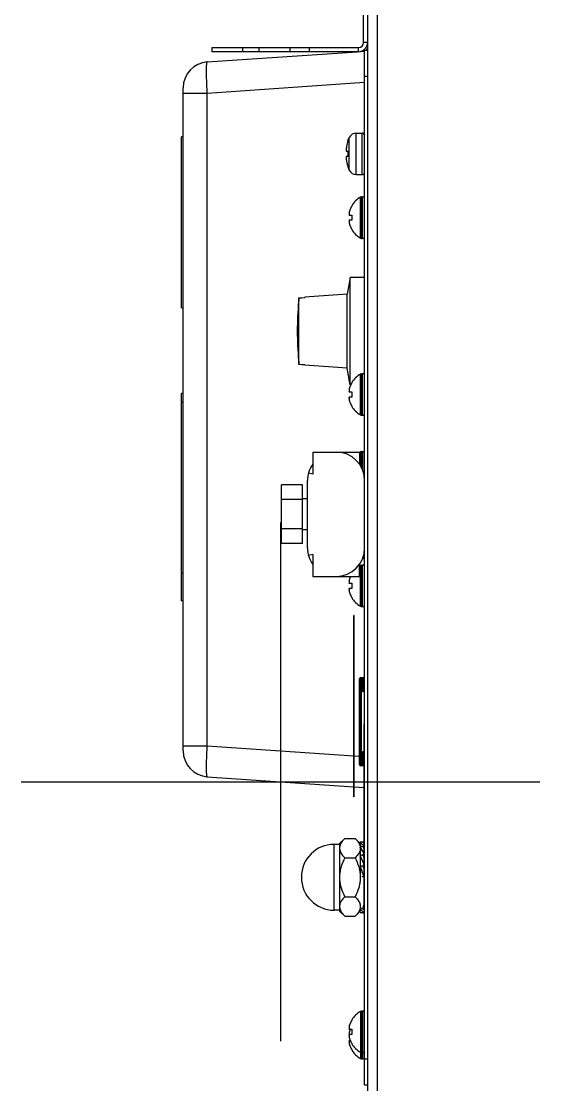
# Model space of a CAD drawing. Header units: millimetres. Extents: x -1319 to 3519, y -1539 to 2345.
# Drawn here: x 1424.2 to 1524.2, y -133.3 to 71.7 of the extents above; entities that cross this region are included whole.
import ezdxf

# ---------------------------------------------------------------- set-up
doc = ezdxf.new("R2010")
doc.units = ezdxf.units.MM
doc.header["$LTSCALE"] = 65.395
doc.layers.get('0').update_dxf_attribs({"linetype": 'CONTINUOUS'})

msp = doc.modelspace()

# ---------------------------------------------------------------- linework, layer by layer
at = {"linetype": 'Continuous'}
for p, q in [((1490.99, -159.33), (1490.99, 960.87)), ((1492.79, 948.22), (1492.79, -159.33)), ((1490.19, 67.67), (1490.19, 326.35)), ((1460.05, 63.89), (1488.93, 65.87)), ((1460.99, 65.87), (1460.99, 66.67)), ((1460.99, 66.67), (1489.19, 66.67)), ((1489.19, 65.87), (1460.99, 65.87)), ((1466.92, 65.87), (1466.92, 66.67)), ((1470.06, 65.87), (1470.06, 66.67)), ((1475.99, 66.67), (1475.99, 65.87)), ((1479.69, 66.67), (1479.69, 65.87)), ((1489.19, 65.87), (1489.19, 66.67)), ((1489.58, 65.91), (1490.39, 65.97)), ((1490.99, 67.67), (1490.19, 67.67)), ((1490.39, -133.33), (1490.39, 66.17)), ((1490.39, 66.17), (1490.99, 66.17)), ((1490.99, 66.37), (1490.92, 66.44)), ((1460.05, 57.9), (1490.39, 59.98)), ((1490.39, 61.17), (1490.99, 61.17)), ((1455.39, -68.96), (1455.39, 58.9)), ((1455.39, 57.9), (1460.05, 57.9)), ((1460.05, -67.96), (1460.05, 57.9)), ((1455.09, 16.47), (1455.09, 49.47)), ((1455.39, 49.47), (1455.09, 49.47)), ((1487.18, 48.67), (1487.43, 49.3)), ((1487.43, 43.04), (1487.43, 49.3)), ((1488.79, 42.17), (1488.79, 50.17)), ((1488.79, 50.17), (1489.89, 50.17)), ((1489.89, 42.17), (1489.89, 50.17)), ((1487.18, 48.67), (1487.19, 48.67)), ((1486.85, 46.67), (1487.19, 46.67)), ((1487.19, 45.67), (1486.85, 45.67)), ((1487.19, 43.67), (1487.18, 43.67)), ((1487.18, 43.66), (1487.43, 43.04)), ((1488.79, 42.17), (1489.89, 42.17)), ((1489.59, 29.92), (1489.59, 37.81)), ((1489.79, 29.87), (1489.79, 37.87)), ((1489.79, 37.87), (1489.99, 37.87)), ((1489.99, 29.87), (1489.99, 37.87)), ((1487.91, 36.17), (1487.94, 36.17)), ((1487.39, 34.37), (1487.94, 34.37)), ((1487.94, 33.37), (1487.39, 33.37)), ((1487.94, 31.57), (1487.91, 31.57)), ((1489.79, 29.87), (1489.99, 29.87)), ((1487.59, 22.3), (1487.03, 19.12)), ((1487.59, 1.64), (1487.59, 22.3)), ((1490.39, 22.3), (1487.59, 22.3)), ((1478.31, 18.43), (1478.89, 18.47)), ((1487.03, 19.12), (1478.89, 18.55)), ((1478.89, 18.47), (1478.89, 18.55)), ((1487.03, 4.82), (1487.03, 19.12)), ((1455.09, 16.47), (1455.39, 16.47)), ((1477.73, 18.39), (1478.31, 18.43)), ((1477.73, 5.55), (1477.73, 18.39)), ((1478.31, 5.51), (1477.73, 5.55)), ((1478.89, 5.46), (1478.31, 5.51)), ((1478.89, 5.39), (1478.89, 5.46)), ((1487.03, 4.82), (1478.89, 5.39)), ((1487.59, 1.64), (1487.03, 4.82)), ((1487.91, 2.07), (1487.94, 2.07)), ((1489.59, -4.18), (1489.59, 3.71)), ((1489.79, -4.23), (1489.79, 3.77)), ((1489.79, 3.77), (1489.99, 3.77)), ((1489.99, -4.23), (1489.99, 3.77)), ((1487.39, 0.27), (1487.94, 0.27)), ((1487.71, 1.64), (1487.59, 1.64)), ((1455.09, -40.03), (1455.09, -0.03)), ((1455.39, -0.03), (1455.09, -0.03)), ((1455.39, -1.78), (1455.09, -1.78)), ((1487.94, -0.73), (1487.39, -0.73)), ((1487.94, -2.53), (1487.91, -2.53)), ((1489.79, -4.23), (1489.99, -4.23)), ((1480.39, -11.33), (1480.39, -15.6)), ((1480.39, -11.33), (1489.39, -11.33)), ((1489.39, -11.33), (1489.39, -13.67)), ((1489.59, -11.29), (1489.59, -14.04)), ((1489.79, -11.23), (1489.79, -14.36)), ((1489.79, -11.23), (1489.99, -11.23)), ((1489.99, -11.23), (1489.99, -14.86)), ((1480.39, -15.6), (1479.58, -15.38)), ((1474.39, -28.98), (1474.39, -17.68)), ((1478.39, -17.68), (1474.39, -17.68)), ((1478.39, -28.98), (1478.39, -17.68)), ((1479.39, -29.83), (1479.39, -16.83)), ((1478.39, -20.51), (1474.39, -20.51)), ((1479.39, -20.33), (1478.39, -20.33)), ((1478.39, -26.16), (1474.39, -26.16)), ((1479.39, -26.33), (1478.39, -26.33)), ((1478.39, -28.98), (1474.39, -28.98)), ((1480.39, -31.06), (1479.58, -31.28)), ((1480.39, -31.06), (1480.39, -35.33)), ((1490.14, -31.83), (1489.98, -31.83)), ((1490.09, -31.78), (1490, -31.78)), ((1490.14, -31.83), (1490.09, -31.78)), ((1490.39, -31.58), (1490.34, -31.53)), ((1455.39, -34.78), (1455.09, -34.78)), ((1489.39, -35.33), (1489.39, -32.99)), ((1489.59, -41.08), (1489.59, -33.19)), ((1489.79, -33.13), (1489.99, -33.13)), ((1489.79, -41.13), (1489.79, -33.13)), ((1489.99, -41.13), (1489.99, -33.13)), ((1480.39, -35.33), (1489.39, -35.33)), ((1487.39, -36.63), (1487.94, -36.63)), ((1487.68, -35.33), (1487.67, -35.34)), ((1487.94, -37.63), (1487.39, -37.63)), ((1455.39, -40.03), (1455.09, -40.03)), ((1487.94, -39.43), (1487.91, -39.43)), ((1488.39, -42.83), (1488.29, -42.83)), ((1488.29, -77.83), (1488.29, -42.83)), ((1488.39, -77.83), (1488.39, -42.83)), ((1489.79, -41.13), (1489.99, -41.13)), ((1489.39, -55.08), (1489.44, -55.13)), ((1489.39, -71.58), (1489.39, -55.08)), ((1489.64, -54.83), (1489.69, -54.88)), ((1489.64, -54.83), (1490.14, -54.83)), ((1489.69, -54.88), (1490.09, -54.88)), ((1490.09, -54.88), (1490.14, -54.83)), ((1490.34, -55.13), (1490.39, -55.08)), ((1489.47, -56.88), (1490.31, -56.88)), ((1489.47, -56.88), (1489.47, -69.78)), ((1489.72, -56.88), (1489.72, -69.78)), ((1490.06, -57.6), (1490.06, -56.88)), ((1490.31, -56.94), (1490.31, -56.88)), ((1490.32, -56.6), (1490.39, -56.53)), ((1490.39, -56.6), (1490.32, -56.6)), ((1490.39, -57.6), (1490.06, -57.6)), ((1490.39, -63.83), (1490.29, -63.83)), ((1490.29, -98.83), (1490.29, -63.83)), ((1455.39, -67.96), (1460.05, -67.96)), ((1460.05, -67.96), (1488.29, -69.9)), ((1490.06, -69.06), (1490.29, -69.06)), ((1490.06, -69.78), (1490.06, -69.06)), ((1488.39, -69.91), (1489.39, -69.98)), ((1489.44, -71.53), (1489.39, -71.58)), ((1489.47, -69.78), (1490.29, -69.78)), ((1489.69, -71.78), (1489.64, -71.83)), ((1490.14, -71.83), (1489.64, -71.83)), ((1490.09, -71.78), (1489.69, -71.78)), ((1490.14, -71.83), (1490.09, -71.78)), ((1460.05, -73.95), (1488.29, -75.89)), ((1488.39, -77.83), (1488.29, -77.83)), ((1488.39, -75.89), (1490.29, -76.02)), ((1485.56, -86.83), (1486.56, -85.83)), ((1486.56, -85.83), (1488.56, -85.83)), ((1488.56, -85.83), (1489.56, -86.83)), ((1485.56, -86.98), (1484.54, -86.98)), ((1484.54, -99.68), (1484.54, -86.98)), ((1485.56, -86.83), (1485.56, -99.84)), ((1489.56, -86.48), (1490.29, -86.48)), ((1490.03, -86.54), (1489.56, -86.6)), ((1489.56, -86.6), (1490.25, -87.24)), ((1489.56, -86.83), (1489.56, -87.53)), ((1489.61, -86.98), (1489.56, -86.98)), ((1490.03, -87.42), (1489.56, -87.53)), ((1489.56, -87.53), (1490.25, -88.74)), ((1489.56, -87.57), (1489.56, -91.3)), ((1490.03, -86.54), (1490.29, -86.78)), ((1490.03, -87.42), (1490.29, -87.88)), ((1490.29, -87.24), (1490.25, -87.24)), ((1486.56, -89.58), (1488.56, -89.58)), ((1490.03, -89.02), (1489.56, -89.17)), ((1489.56, -89.17), (1490.25, -90.79)), ((1489.61, -89.38), (1489.56, -89.17)), ((1490.03, -89.02), (1490.29, -89.63)), ((1490.29, -88.73), (1490.25, -88.74)), ((1490.03, -91.13), (1489.56, -91.3)), ((1489.56, -91.3), (1490.25, -93.15)), ((1489.56, -91.33), (1489.56, -93.6)), ((1490.03, -91.13), (1490.29, -91.83)), ((1490.29, -90.78), (1490.25, -90.79)), ((1490.29, -93.14), (1490.25, -93.15)), ((1486.56, -97.08), (1488.56, -97.08)), ((1485.56, -99.68), (1484.54, -99.68)), ((1485.56, -99.84), (1486.56, -100.84)), ((1488.56, -100.84), (1489.56, -99.84)), ((1489.56, -98.83), (1489.56, -99.84)), ((1490.03, -99.42), (1489.56, -99.48)), ((1489.56, -99.48), (1490.25, -100.12)), ((1490.03, -100.18), (1489.56, -100.18)), ((1490.03, -99.42), (1490.39, -99.75)), ((1490.03, -100.18), (1490.39, -100.18)), ((1490.21, -98.69), (1490.18, -98.8)), ((1490.39, -100.1), (1490.25, -100.12)), ((1490.39, -98.83), (1490.29, -98.83)), ((1486.56, -100.84), (1488.56, -100.84)), ((1487.91, -120.83), (1487.94, -120.83)), ((1489.59, -119.19), (1489.59, -128.28)), ((1489.79, -119.13), (1489.99, -119.13)), ((1489.79, -119.13), (1489.79, -128.33)), ((1489.99, -119.13), (1489.99, -128.33)), ((1487.39, -122.63), (1487.94, -122.63)), ((1487.94, -123.63), (1487.39, -123.63)), ((1487.63, -124.83), (1487.39, -124.83)), ((1487.94, -125.43), (1487.91, -125.43)), ((1487.94, -126.63), (1487.91, -126.63)), ((1489.79, -127.13), (1489.99, -127.13)), ((1489.79, -128.33), (1489.99, -128.33)), ((1490.39, -128.33), (1490.99, -128.33)), ((1490.39, -133.33), (1490.99, -133.33))]:
    msp.add_line(p, q, dxfattribs=at)
at = {"color": 1}
for p, q in [((1474.17, -24.92), (1474.17, -124.92)), ((1424.17, -74.92), (1524.17, -74.92))]:
    msp.add_line(p, q, dxfattribs=at)
at = {"linetype": 'Continuous'}
msp.add_lwpolyline([(1489.57, -91.33), (1489.62, -91.48), (1489.69, -91.68), (1489.76, -91.85), (1489.81, -92.01), (1489.85, -92.12), (1489.87, -92.2), (1489.88, -92.27), (1489.88, -92.32), (1489.89, -92.38), (1489.89, -92.46)], dxfattribs=at)
for centre, radius, start, end in [((1489.19, 67.67), 1.8, 270, 360), ((1489.19, 67.67), 1, 270, 360), ((1492.19, 65.17), 1.8, 131.8866, 146.2055), ((1460.39, 58.9), 5, 93.9227, 180), ((1488.79, 48.67), 1.5, 90, 155.2801), ((1489.89, 49.67), 0.5, 0, 90), ((1491.04, 46.92), 4.2, 176.6174, 178.2884), ((1493.99, 46.32), 7.19, 171.7052, 173.2535), ((1493.94, 46.33), 7.14, 171.1563, 171.7036), ((1493.91, 46.34), 7.11, 170.1363, 171.1566), ((1493.89, 46.34), 7.09, 169.4225, 170.136), ((1493.87, 46.34), 7.07, 168.5614, 169.4226), ((1493.86, 46.35), 7.05, 167.7318, 168.5614), ((1493.85, 46.35), 7.04, 166.9892, 167.7318), ((1493.84, 46.35), 7.04, 166.0152, 166.9892), ((1493.83, 46.35), 7.03, 165.4251, 166.0151), ((1493.82, 46.35), 7.02, 164.2196, 165.4252), ((1493.82, 46.36), 7.02, 163.8662, 164.2195), ((1493.81, 46.36), 7.01, 162.3069, 163.8662), ((1493.81, 46.36), 7.01, 160.741, 162.3068), ((1491.1, 46.92), 4.26, 178.2856, 179.1489), ((1491.12, 46.92), 4.28, 179.1489, 179.9722), ((1491.12, 46.92), 4.27, 179.9713, 181.1104), ((1491.1, 46.92), 4.25, 181.1109, 181.6717), ((1491.04, 46.92), 4.2, 181.6686, 183.3824), ((1491.04, 45.42), 4.2, 176.6176, 178.3314), ((1491.1, 45.42), 4.25, 178.3283, 178.8891), ((1491.12, 45.42), 4.27, 178.8896, 180.0287), ((1491.12, 45.42), 4.28, 180.0278, 180.8511), ((1491.1, 45.42), 4.26, 180.8511, 181.7144), ((1491.04, 45.42), 4.2, 181.7116, 183.3826), ((1493.99, 46.01), 7.19, 186.7465, 188.2948), ((1494.35, 46.17), 7.17, 176.0052, 183.9948), ((1493.94, 46.01), 7.14, 188.2964, 188.8437), ((1493.91, 46), 7.11, 188.8434, 189.8637), ((1493.89, 46), 7.09, 189.864, 190.5775), ((1493.87, 46), 7.07, 190.5774, 191.4385), ((1493.86, 45.99), 7.05, 191.4386, 192.2682), ((1493.85, 45.99), 7.04, 192.2682, 193.0108), ((1493.84, 45.99), 7.04, 193.0108, 193.9848), ((1493.83, 45.99), 7.03, 193.9849, 194.5749), ((1493.82, 45.98), 7.02, 194.5748, 195.7804), ((1493.82, 45.98), 7.02, 195.7805, 196.1338), ((1493.81, 45.98), 7.01, 196.1338, 197.6931), ((1493.81, 45.98), 7.01, 197.6932, 199.259), ((1488.79, 43.67), 1.5, 204.7199, 270), ((1489.89, 42.67), 0.5, 270, 360), ((1492.01, 33.67), 4.8, 120.3012, 148.5421), ((1489.79, 37.47), 0.4, 90, 120.3012), ((1489.99, 37.47), 0.4, 0, 90), ((1489.38, 34.62), 2.01, 172.7256, 174.8598), ((1491.89, 33.72), 4.64, 163.6036, 165.6824), ((1491.92, 33.71), 4.67, 162.6228, 163.6051), ((1491.93, 33.71), 4.68, 161.535, 162.6227), ((1491.95, 33.7), 4.7, 159.4813, 161.5344), ((1491.96, 33.7), 4.72, 158.9977, 159.4819), ((1491.97, 33.7), 4.72, 157.4524, 158.9975), ((1491.97, 33.69), 4.73, 156.6826, 157.4526), ((1491.98, 33.69), 4.73, 155.4278, 156.6825), ((1491.98, 33.69), 4.74, 154.4598, 155.4278), ((1491.99, 33.69), 4.74, 153.3188, 154.4598), ((1491.99, 33.69), 4.75, 151.9926, 153.3187), ((1491.99, 33.68), 4.75, 151.0316, 151.9926), ((1492, 33.68), 4.75, 148.4659, 151.0313), ((1489.36, 34.62), 1.98, 174.8627, 175.7144), ((1489.35, 34.62), 1.97, 175.714, 176.9766), ((1489.34, 34.62), 1.96, 176.9771, 178.0037), ((1489.33, 34.62), 1.95, 178.0037, 179.0738), ((1489.33, 34.62), 1.95, 179.0741, 180.1995), ((1489.33, 34.62), 1.95, 180.1995, 181.1541), ((1489.33, 34.62), 1.95, 181.1545, 182.3767), ((1489.34, 34.62), 1.96, 182.3765, 183.2159), ((1489.35, 34.62), 1.97, 183.2167, 184.6016), ((1489.36, 34.62), 1.98, 184.6009, 185.2558), ((1489.38, 34.62), 2.01, 185.2585, 187.2741), ((1489.38, 33.12), 2.01, 172.7259, 174.7415), ((1489.36, 33.12), 1.98, 174.7442, 175.3991), ((1489.35, 33.12), 1.97, 175.3984, 176.7833), ((1489.34, 33.12), 1.96, 176.7841, 177.6235), ((1489.33, 33.12), 1.96, 177.6234, 178.8455), ((1489.33, 33.12), 1.95, 178.8459, 180.9258), ((1489.33, 33.12), 1.95, 180.9261, 181.9964), ((1489.34, 33.12), 1.96, 181.9964, 183.0228), ((1489.35, 33.12), 1.97, 183.0233, 184.286), ((1489.36, 33.12), 1.98, 184.2856, 185.1372), ((1489.38, 33.12), 2.01, 185.1401, 187.2744), ((1491.89, 34.02), 4.64, 194.3176, 196.3964), ((1491.7, 33.87), 3.79, 172.4013, 179.9911), ((1491.7, 33.87), 3.79, 180.0089, 187.5987), ((1491.92, 34.02), 4.67, 196.3949, 197.3772), ((1491.93, 34.03), 4.68, 197.3773, 198.465), ((1491.95, 34.04), 4.7, 198.4656, 200.5187), ((1491.96, 34.04), 4.72, 200.5181, 201.0023), ((1491.97, 34.04), 4.72, 201.0025, 202.5476), ((1491.97, 34.05), 4.73, 202.5474, 203.3174), ((1491.98, 34.05), 4.73, 203.3175, 204.5722), ((1491.98, 34.05), 4.74, 204.5722, 205.5402), ((1491.99, 34.05), 4.74, 205.5402, 206.6812), ((1491.99, 34.05), 4.75, 206.6813, 208.0074), ((1491.99, 34.05), 4.75, 208.0074, 208.9684), ((1492, 34.06), 4.75, 208.9687, 211.5341), ((1492.01, 34.07), 4.8, 211.4579, 239.6988), ((1489.79, 30.27), 0.4, 239.6988, 270), ((1489.99, 30.27), 0.4, 270, 360), ((1538.94, 11.97), 61.54, 174.732, 185.268), ((1537.41, 12.05), 60.01, 173.935, 174.6757), ((1537.41, 11.89), 60.01, 185.3243, 186.065), ((1492, -0.42), 4.75, 148.4659, 151.0313), ((1492.01, -0.43), 4.8, 120.3012, 148.5421), ((1489.79, 3.37), 0.4, 90, 120.3012), ((1489.99, 3.37), 0.4, 0, 90), ((1489.38, 0.52), 2.01, 172.7256, 174.8598), ((1489.36, 0.52), 1.98, 174.8627, 175.7144), ((1489.35, 0.52), 1.97, 175.714, 176.9766), ((1489.34, 0.52), 1.96, 176.9771, 178.0037), ((1489.33, 0.52), 1.95, 178.0037, 179.0738), ((1489.33, 0.52), 1.95, 179.0741, 180.1995), ((1489.33, 0.52), 1.95, 180.1995, 181.1541), ((1489.33, 0.52), 1.95, 181.1545, 182.3767), ((1489.34, 0.52), 1.96, 182.3765, 183.2159), ((1489.35, 0.52), 1.97, 183.2167, 184.6016), ((1489.36, 0.52), 1.98, 184.6009, 185.2558), ((1489.38, 0.52), 2.01, 185.2585, 187.2741), ((1491.89, -0.38), 4.64, 163.6036, 165.6824), ((1491.92, -0.39), 4.67, 162.6228, 163.6051), ((1491.93, -0.39), 4.68, 161.535, 162.6227), ((1491.95, -0.4), 4.7, 159.4813, 161.5344), ((1491.96, -0.4), 4.72, 158.9977, 159.4819), ((1491.97, -0.4), 4.72, 157.4524, 158.9975), ((1491.97, -0.41), 4.73, 156.6826, 157.4526), ((1491.98, -0.41), 4.73, 155.4278, 156.6825), ((1491.98, -0.41), 4.74, 154.4598, 155.4278), ((1491.99, -0.41), 4.74, 153.3188, 154.4598), ((1491.99, -0.41), 4.75, 151.9926, 153.3187), ((1491.99, -0.42), 4.75, 151.0316, 151.9926), ((1491.7, -0.23), 3.79, 172.4013, 179.9911), ((1489.38, -0.98), 2.01, 172.7259, 174.7415), ((1489.36, -0.98), 1.98, 174.7442, 175.3991), ((1489.35, -0.98), 1.97, 175.3984, 176.7833), ((1489.34, -0.98), 1.96, 176.7841, 177.6235), ((1489.33, -0.98), 1.96, 177.6234, 178.8455), ((1489.33, -0.98), 1.95, 178.8459, 180.9258), ((1489.33, -0.98), 1.95, 180.9261, 181.9964), ((1489.34, -0.98), 1.96, 181.9964, 183.0228), ((1489.35, -0.98), 1.97, 183.0233, 184.286), ((1489.36, -0.98), 1.98, 184.2856, 185.1372), ((1489.38, -0.98), 2.01, 185.1401, 187.2744), ((1491.89, -0.08), 4.64, 194.3176, 196.3964), ((1491.92, -0.08), 4.67, 196.3949, 197.3772), ((1491.93, -0.07), 4.68, 197.3773, 198.465), ((1491.95, -0.06), 4.7, 198.4656, 200.5187), ((1491.96, -0.06), 4.72, 200.5181, 201.0023), ((1491.97, -0.06), 4.72, 201.0025, 202.5476), ((1491.97, -0.05), 4.73, 202.5474, 203.3174), ((1491.98, -0.05), 4.73, 203.3175, 204.5722), ((1491.98, -0.05), 4.74, 204.5722, 205.5402), ((1491.7, -0.23), 3.79, 180.0089, 187.5987), ((1491.99, -0.05), 4.74, 205.5402, 206.6812), ((1491.99, -0.05), 4.75, 206.6813, 208.0074), ((1491.99, -0.05), 4.75, 208.0074, 208.9684), ((1492, -0.04), 4.75, 208.9687, 211.5341), ((1492.01, -0.03), 4.8, 211.4579, 239.6988), ((1489.99, -3.83), 0.4, 270, 360), ((1489.79, -3.83), 0.4, 239.6988, 270), ((1484.89, -16.83), 5.5, 0, 90), ((1492.01, -15.43), 4.8, 120.3012, 123.2248), ((1489.79, -11.63), 0.4, 90, 120.3012), ((1489.99, -11.63), 0.4, 0, 90), ((1484.89, -16.83), 5.5, 144.9032, 180), ((1484.89, -29.83), 5.5, 180, 215.0968), ((1484.89, -29.83), 5.5, 270, 360), ((1490.09, -31.53), 0.25, 270.0275, 359.9725), ((1490.14, -31.58), 0.25, 270.0018, 359.9982), ((1492.01, -37.33), 4.8, 120.3012, 123.2248), ((1489.79, -33.53), 0.4, 90, 120.3012), ((1489.99, -33.53), 0.4, 0, 90), ((1489.38, -36.38), 2.01, 172.7256, 174.8598), ((1489.36, -36.38), 1.98, 174.8627, 175.7144), ((1489.35, -36.38), 1.97, 175.714, 176.9766), ((1489.34, -36.38), 1.96, 176.9771, 178.0037), ((1489.33, -36.38), 1.95, 178.0037, 179.0738), ((1489.33, -36.38), 1.95, 179.0741, 180.1995), ((1489.33, -36.38), 1.95, 180.1995, 181.1541), ((1489.33, -36.38), 1.95, 181.1545, 182.3767), ((1489.34, -36.38), 1.96, 182.3765, 183.2159), ((1489.35, -36.38), 1.97, 183.2167, 184.6016), ((1489.36, -36.38), 1.98, 184.6009, 185.2558), ((1489.38, -36.38), 2.01, 185.2585, 187.2741), ((1491.89, -37.28), 4.64, 163.6036, 165.6824), ((1491.92, -37.29), 4.67, 162.6228, 163.6051), ((1491.93, -37.29), 4.68, 161.535, 162.6227), ((1491.95, -37.3), 4.7, 159.4813, 161.5344), ((1491.96, -37.3), 4.72, 158.9977, 159.4819), ((1491.97, -37.3), 4.72, 157.4524, 158.9975), ((1491.97, -37.31), 4.73, 156.6826, 157.4526), ((1491.98, -37.31), 4.73, 155.4278, 156.6825), ((1491.7, -37.13), 3.79, 172.4013, 179.9911), ((1489.38, -37.88), 2.01, 172.7259, 174.7415), ((1489.36, -37.88), 1.98, 174.7442, 175.3991), ((1489.35, -37.88), 1.97, 175.3984, 176.7833), ((1489.34, -37.88), 1.96, 176.7841, 177.6235), ((1489.33, -37.88), 1.96, 177.6234, 178.8455), ((1489.33, -37.88), 1.95, 178.8459, 180.9258), ((1489.33, -37.88), 1.95, 180.9261, 181.9964), ((1489.34, -37.88), 1.96, 181.9964, 183.0228), ((1489.35, -37.88), 1.97, 183.0233, 184.286), ((1489.36, -37.88), 1.98, 184.2856, 185.1372), ((1489.38, -37.88), 2.01, 185.1401, 187.2744), ((1491.89, -36.98), 4.64, 194.3176, 196.3964), ((1491.92, -36.98), 4.67, 196.3949, 197.3772), ((1491.93, -36.97), 4.68, 197.3773, 198.465), ((1491.95, -36.96), 4.7, 198.4656, 200.5187), ((1491.96, -36.96), 4.72, 200.5181, 201.0023), ((1491.97, -36.96), 4.72, 201.0025, 202.5476), ((1491.97, -36.95), 4.73, 202.5474, 203.3174), ((1491.98, -36.95), 4.73, 203.3175, 204.5722), ((1491.98, -36.95), 4.74, 204.5722, 205.5402), ((1491.7, -37.13), 3.79, 180.0089, 187.5987), ((1491.99, -36.95), 4.74, 205.5402, 206.6812), ((1491.99, -36.95), 4.75, 206.6813, 208.0074), ((1491.99, -36.95), 4.75, 208.0074, 208.9684), ((1492, -36.94), 4.75, 208.9687, 211.5341), ((1492.01, -36.93), 4.8, 211.4579, 239.6988), ((1489.99, -40.73), 0.4, 270, 360), ((1489.79, -40.73), 0.4, 239.6988, 270), ((1489.64, -55.08), 0.25, 90.0018, 179.9982), ((1489.69, -55.13), 0.25, 90.0275, 179.9725), ((1490.09, -55.13), 0.25, 0.0275, 89.9725), ((1490.14, -55.08), 0.25, 0.0018, 89.9982), ((1460.39, -68.96), 5, 180, 266.0773), ((1489.64, -71.58), 0.25, 180.0018, 269.9982), ((1489.69, -71.53), 0.25, 180.0275, 269.9725), ((1490.09, -71.53), 0.25, 270.0199, 324.3661), ((1484.54, -93.33), 6.35, 90, 270), ((1491.81, -86.41), 2.25, 181.8867, 184.9379), ((1491, -87.48), 1.44, 182.2616, 183.5927), ((1487.94, -87.7), 1.63, 4.7243, 5.8252), ((1493.56, -93.76), 4.38, 143.3407, 143.5299), ((1498.08, -97.13), 10.02, 143.1481, 143.3233), ((1492.22, -100.21), 2.67, 168.5957, 172.0431), ((1492, -123.32), 4.75, 148.4659, 151.0313), ((1492.01, -123.33), 4.8, 120.3012, 148.5421), ((1489.79, -119.53), 0.4, 90, 120.3012), ((1489.99, -119.53), 0.4, 0, 90), ((1489.38, -122.38), 2.01, 172.7256, 174.8598), ((1489.36, -122.38), 1.98, 174.8627, 175.7144), ((1489.35, -122.38), 1.97, 175.714, 176.9766), ((1489.34, -122.38), 1.96, 176.9771, 178.0037), ((1489.33, -122.38), 1.95, 178.0037, 179.0738), ((1489.33, -122.38), 1.95, 179.0741, 180.1995), ((1489.33, -122.38), 1.95, 180.1995, 181.1541), ((1489.33, -122.38), 1.95, 181.1545, 182.3767), ((1489.34, -122.38), 1.96, 182.3765, 183.2159), ((1489.35, -122.38), 1.97, 183.2167, 184.6016), ((1489.36, -122.38), 1.98, 184.6009, 185.2558), ((1489.38, -122.38), 2.01, 185.2585, 187.2741), ((1491.89, -123.28), 4.64, 163.6036, 165.6824), ((1491.92, -123.29), 4.67, 162.6228, 163.6051), ((1491.93, -123.29), 4.68, 161.535, 162.6227), ((1491.93, -124.49), 4.68, 161.535, 162.6227), ((1491.95, -123.3), 4.7, 159.4813, 161.5344), ((1491.95, -124.5), 4.7, 159.4813, 161.5344), ((1491.96, -123.3), 4.72, 158.9977, 159.4819), ((1491.96, -124.5), 4.72, 158.9977, 159.4819), ((1491.97, -123.3), 4.72, 157.4524, 158.9975), ((1491.97, -124.5), 4.72, 157.4524, 158.9975), ((1491.97, -123.31), 4.73, 156.6826, 157.4526), ((1491.97, -124.51), 4.73, 156.631, 157.4526), ((1491.98, -123.31), 4.73, 155.4278, 156.6825), ((1491.98, -123.31), 4.74, 154.4598, 155.4278), ((1491.99, -123.31), 4.74, 153.3188, 154.4598), ((1491.99, -123.31), 4.75, 151.9926, 153.3187), ((1491.99, -123.32), 4.75, 151.0316, 151.9926), ((1491.7, -123.13), 3.79, 172.4013, 179.9911), ((1489.38, -123.58), 2.01, 172.7256, 174.8598), ((1489.36, -123.58), 1.98, 174.8627, 175.7144), ((1489.35, -123.58), 1.97, 175.714, 176.9766), ((1489.34, -123.58), 1.96, 176.9771, 178.0037), ((1489.33, -123.58), 1.95, 178.0037, 179.0738), ((1489.33, -123.58), 1.95, 179.0741, 180.1995), ((1489.33, -123.58), 1.95, 180.1995, 181.1541), ((1489.33, -123.58), 1.95, 181.1541, 181.4862), ((1489.38, -123.88), 2.01, 172.7259, 174.7415), ((1489.33, -123.58), 1.96, 181.4864, 182.3765), ((1489.34, -123.58), 1.96, 182.3766, 183.2847), ((1489.36, -123.88), 1.98, 174.7442, 175.3991), ((1489.35, -123.88), 1.97, 175.3984, 176.7833), ((1489.34, -123.88), 1.96, 176.7841, 177.6235), ((1489.33, -123.88), 1.96, 177.6234, 178.8455), ((1489.33, -123.88), 1.95, 178.8459, 180.9258), ((1489.33, -123.88), 1.95, 180.9261, 181.9964), ((1489.34, -123.88), 1.96, 181.9964, 183.0228), ((1489.35, -123.88), 1.97, 183.0233, 184.286), ((1489.36, -123.88), 1.98, 184.2856, 185.1372), ((1489.38, -123.88), 2.01, 185.1401, 187.2744), ((1489.38, -125.08), 2.01, 172.7259, 174.7415), ((1489.36, -125.08), 1.98, 174.7442, 175.3991), ((1489.35, -125.08), 1.97, 175.3984, 176.7833), ((1489.34, -125.08), 1.96, 176.7841, 177.6235), ((1489.33, -125.08), 1.96, 177.6234, 178.8455), ((1489.33, -125.08), 1.95, 178.8459, 180.9258), ((1491.89, -124.48), 4.64, 163.6036, 165.6824), ((1491.89, -122.98), 4.64, 194.3176, 196.3964), ((1491.92, -124.49), 4.67, 162.6228, 163.6051), ((1491.92, -122.98), 4.67, 196.3949, 197.3772), ((1491.93, -122.97), 4.68, 197.3773, 198.465), ((1491.95, -122.96), 4.7, 198.4656, 200.5187), ((1491.96, -122.96), 4.72, 200.5181, 201.0023), ((1491.97, -122.96), 4.72, 201.0025, 202.5476), ((1491.97, -122.95), 4.73, 202.5474, 203.3174), ((1491.98, -122.95), 4.73, 203.3175, 204.5722), ((1491.98, -122.95), 4.74, 204.5722, 205.5402), ((1491.99, -122.95), 4.74, 205.5402, 206.6812), ((1491.99, -122.95), 4.75, 206.6813, 208.0074), ((1491.7, -123.13), 3.79, 180.0089, 187.5987), ((1489.33, -125.08), 1.95, 180.9261, 181.9964), ((1489.34, -125.08), 1.96, 181.9964, 183.0228), ((1489.35, -125.08), 1.97, 183.0233, 184.286), ((1489.36, -125.08), 1.98, 184.2856, 185.1372), ((1489.38, -125.08), 2.01, 185.1401, 187.2744), ((1491.89, -124.18), 4.64, 194.3176, 196.3964), ((1491.92, -124.18), 4.67, 196.3949, 197.3772), ((1491.93, -124.17), 4.68, 197.3773, 198.465), ((1491.95, -124.16), 4.7, 198.4656, 200.5187), ((1491.96, -124.16), 4.72, 200.5181, 201.0023), ((1491.97, -124.16), 4.72, 201.0025, 202.5476), ((1491.97, -124.15), 4.73, 202.5474, 203.3174), ((1491.98, -124.15), 4.73, 203.3175, 204.5722), ((1491.98, -124.15), 4.74, 204.5722, 205.5402), ((1491.99, -124.15), 4.74, 205.5402, 206.6812), ((1491.99, -124.15), 4.75, 206.6813, 208.0074), ((1491.99, -122.95), 4.75, 208.0074, 208.9684), ((1491.99, -124.15), 4.75, 208.0074, 208.9684), ((1492, -122.94), 4.75, 208.9687, 211.5341), ((1492, -124.14), 4.75, 208.9687, 211.5341), ((1492.01, -122.93), 4.8, 211.4579, 239.6988), ((1492.01, -124.13), 4.8, 211.4579, 239.6988), ((1489.79, -126.73), 0.4, 239.6988, 270), ((1489.99, -126.73), 0.4, 270, 360), ((1489.79, -127.93), 0.4, 239.6988, 270), ((1489.99, -127.93), 0.4, 270, 360)]:
    msp.add_arc(centre, radius, start, end, dxfattribs=at)
msp.add_ellipse((1490.32, -57.6), major_axis=(0, 1), ratio=0.017455, start_param=0.017453, end_param=0.854683, dxfattribs=at)
for points, knots in [([(1460.05, 57.9), (1460.02, 58.29), (1459.98, 59.05), (1459.94, 60.16), (1459.91, 61.18), (1459.9, 62.07), (1459.91, 62.72), (1459.92, 63.16), (1459.94, 63.41), (1459.96, 63.61), (1459.98, 63.74), (1460, 63.82), (1460.01, 63.86), (1460.03, 63.89), (1460.05, 63.89)], [0, 0, 0, 0, 0.194114, 0.380686, 0.55262, 0.703379, 0.827256, 0.87762, 0.919626, 0.952912, 0.977243, 0.986038, 0.992636, 1, 1, 1, 1]), ([(1490.34, -31.53), (1490.33, -31.53), (1490.33, -31.52), (1490.33, -31.5), (1490.33, -31.48), (1490.33, -31.45), (1490.32, -31.41), (1490.32, -31.35), (1490.32, -31.24), (1490.32, -31.1), (1490.31, -30.93), (1490.31, -30.74), (1490.31, -30.61), (1490.31, -30.54)], [0, 0, 0, 0, 0.006688, 0.021536, 0.044627, 0.075897, 0.11519, 0.162334, 0.279251, 0.424455, 0.595197, 0.788259, 1, 1, 1, 1]), ([(1490.09, -31.78), (1490.08, -31.78), (1490.08, -31.77), (1490.08, -31.76), (1490.08, -31.74), (1490.08, -31.71), (1490.07, -31.65), (1490.07, -31.6), (1490.07, -31.57)], [0, 0, 0, 0, 0.025317, 0.079185, 0.16193, 0.273481, 0.581642, 1, 1, 1, 1]), ([(1489.44, -55.13), (1489.44, -55.13), (1489.44, -55.14), (1489.44, -55.15), (1489.45, -55.16), (1489.45, -55.18), (1489.45, -55.22), (1489.45, -55.28), (1489.46, -55.35), (1489.46, -55.44), (1489.46, -55.55), (1489.46, -55.71), (1489.47, -55.93), (1489.47, -56.23), (1489.47, -56.55), (1489.47, -56.77), (1489.47, -56.88)], [0, 0, 0, 0, 0.002198, 0.006652, 0.013413, 0.022483, 0.047491, 0.081445, 0.124045, 0.174879, 0.233487, 0.299304, 0.450055, 0.621472, 0.807112, 1, 1, 1, 1]), ([(1489.69, -54.88), (1489.69, -54.88), (1489.69, -54.89), (1489.69, -54.9), (1489.7, -54.91), (1489.7, -54.94), (1489.7, -54.98), (1489.7, -55.05), (1489.71, -55.14), (1489.71, -55.24), (1489.71, -55.35), (1489.71, -55.54), (1489.72, -55.8), (1489.72, -56.14), (1489.72, -56.5), (1489.72, -56.75), (1489.72, -56.88)], [0, 0, 0, 0, 0.002158, 0.006595, 0.013346, 0.022409, 0.047408, 0.081358, 0.123957, 0.174795, 0.233407, 0.29923, 0.449996, 0.621431, 0.807092, 1, 1, 1, 1]), ([(1490.06, -56.88), (1490.06, -56.75), (1490.06, -56.5), (1490.06, -56.14), (1490.06, -55.8), (1490.06, -55.54), (1490.07, -55.35), (1490.07, -55.24), (1490.07, -55.14), (1490.07, -55.05), (1490.08, -54.98), (1490.08, -54.94), (1490.08, -54.91), (1490.08, -54.9), (1490.08, -54.89), (1490.08, -54.88), (1490.09, -54.88)], [0, 0, 0, 0, 0.192908, 0.378569, 0.550004, 0.70077, 0.766593, 0.825205, 0.876043, 0.918642, 0.952592, 0.977591, 0.986654, 0.993405, 0.997842, 1, 1, 1, 1]), ([(1490.31, -56.88), (1490.31, -56.77), (1490.31, -56.55), (1490.31, -56.23), (1490.31, -55.93), (1490.31, -55.71), (1490.32, -55.55), (1490.32, -55.44), (1490.32, -55.35), (1490.32, -55.28), (1490.33, -55.22), (1490.33, -55.18), (1490.33, -55.16), (1490.33, -55.15), (1490.33, -55.14), (1490.33, -55.13), (1490.34, -55.13)], [0, 0, 0, 0, 0.192888, 0.378528, 0.549945, 0.700696, 0.766513, 0.825121, 0.875955, 0.918555, 0.952509, 0.977517, 0.986587, 0.993348, 0.997802, 1, 1, 1, 1]), ([(1490.31, -56.94), (1490.3, -57), (1490.28, -57.11), (1490.19, -57.32), (1490.11, -57.49), (1490.06, -57.6)], [0, 0, 0, 0, 0.22044, 0.467861, 1, 1, 1, 1]), ([(1460.05, -73.95), (1460.03, -73.95), (1460.01, -73.92), (1460, -73.88), (1459.98, -73.8), (1459.96, -73.67), (1459.94, -73.47), (1459.92, -73.22), (1459.91, -72.79), (1459.9, -72.14), (1459.91, -71.24), (1459.94, -70.22), (1459.98, -69.11), (1460.02, -68.35), (1460.05, -67.96)], [0, 0, 0, 0, 0.007364, 0.013962, 0.022757, 0.047088, 0.080374, 0.12238, 0.172744, 0.296622, 0.44738, 0.619314, 0.805886, 1, 1, 1, 1]), ([(1490.06, -69.06), (1490.1, -69.15), (1490.17, -69.29), (1490.25, -69.47), (1490.28, -69.56), (1490.29, -69.61)], [0, 0, 0, 0, 0.519435, 0.76769, 1, 1, 1, 1]), ([(1489.47, -69.78), (1489.47, -69.89), (1489.47, -70.11), (1489.47, -70.43), (1489.47, -70.73), (1489.46, -70.96), (1489.46, -71.12), (1489.46, -71.22), (1489.46, -71.31), (1489.45, -71.38), (1489.45, -71.44), (1489.45, -71.48), (1489.45, -71.5), (1489.44, -71.52), (1489.44, -71.52), (1489.44, -71.53), (1489.44, -71.53)], [0, 0, 0, 0, 0.192888, 0.378528, 0.549945, 0.700696, 0.766513, 0.825121, 0.875955, 0.918555, 0.952509, 0.977517, 0.986587, 0.993348, 0.997802, 1, 1, 1, 1]), ([(1489.72, -69.78), (1489.72, -69.91), (1489.72, -70.16), (1489.72, -70.53), (1489.72, -70.86), (1489.71, -71.12), (1489.71, -71.31), (1489.71, -71.42), (1489.71, -71.52), (1489.7, -71.61), (1489.7, -71.68), (1489.7, -71.72), (1489.7, -71.75), (1489.69, -71.76), (1489.69, -71.77), (1489.69, -71.78), (1489.69, -71.78)], [0, 0, 0, 0, 0.192908, 0.378569, 0.550004, 0.70077, 0.766593, 0.825205, 0.876043, 0.918642, 0.952592, 0.977591, 0.986654, 0.993405, 0.997842, 1, 1, 1, 1]), ([(1490.09, -71.78), (1490.08, -71.78), (1490.08, -71.77), (1490.08, -71.76), (1490.08, -71.75), (1490.08, -71.72), (1490.08, -71.68), (1490.07, -71.61), (1490.07, -71.52), (1490.07, -71.42), (1490.07, -71.31), (1490.06, -71.12), (1490.06, -70.86), (1490.06, -70.53), (1490.06, -70.16), (1490.06, -69.91), (1490.06, -69.78)], [0, 0, 0, 0, 0.002158, 0.006595, 0.013346, 0.022409, 0.047408, 0.081358, 0.123957, 0.174795, 0.233407, 0.29923, 0.449996, 0.621431, 0.807092, 1, 1, 1, 1]), ([(1486.56, -85.83), (1486.38, -86), (1486.06, -86.36), (1485.8, -86.77), (1485.71, -86.98)], [0, 0, 0, 0, 0.522184, 1, 1, 1, 1]), ([(1488.56, -85.83), (1488.74, -86), (1489.06, -86.36), (1489.32, -86.77), (1489.41, -86.98)], [0, 0, 0, 0, 0.522184, 1, 1, 1, 1]), ([(1485.71, -86.98), (1485.69, -87.03), (1485.62, -87.22), (1485.57, -87.42), (1485.56, -87.57)], [0, 0, 0, 0, 0.256838, 1, 1, 1, 1]), ([(1485.56, -87.84), (1485.57, -87.99), (1485.67, -88.39), (1486.01, -88.99), (1486.37, -89.38), (1486.56, -89.58)], [0, 0, 0, 0, 0.227076, 0.594171, 1, 1, 1, 1]), ([(1489.56, -87.84), (1489.55, -87.99), (1489.46, -88.39), (1489.11, -88.99), (1488.76, -89.38), (1488.56, -89.58)], [0, 0, 0, 0, 0.227076, 0.594171, 1, 1, 1, 1]), ([(1489.41, -86.98), (1489.43, -87.03), (1489.5, -87.2), (1489.54, -87.39), (1489.56, -87.54)], [0, 0, 0, 0, 0.256561, 1, 1, 1, 1]), ([(1489.58, -86.82), (1489.58, -86.81), (1489.57, -86.73), (1489.56, -86.66), (1489.56, -86.6)], [0, 0, 0, 0, 0.244792, 1, 1, 1, 1]), ([(1489.6, -87.83), (1489.6, -87.81), (1489.58, -87.72), (1489.57, -87.63), (1489.56, -87.57)], [0, 0, 0, 0, 0.241658, 1, 1, 1, 1]), ([(1489.64, -87.11), (1489.63, -87.09), (1489.61, -86.99), (1489.59, -86.9), (1489.58, -86.82)], [0, 0, 0, 0, 0.245689, 1, 1, 1, 1]), ([(1489.7, -88.16), (1489.69, -88.13), (1489.66, -88.03), (1489.62, -87.92), (1489.6, -87.83)], [0, 0, 0, 0, 0.245261, 1, 1, 1, 1]), ([(1489.74, -87.49), (1489.73, -87.46), (1489.69, -87.34), (1489.66, -87.21), (1489.64, -87.11)], [0, 0, 0, 0, 0.245514, 1, 1, 1, 1]), ([(1490.16, -87.66), (1490.17, -87.62), (1490.21, -87.49), (1490.24, -87.35), (1490.25, -87.24)], [0, 0, 0, 0, 0.265232, 1, 1, 1, 1]), ([(1486.56, -89.58), (1486.29, -90.12), (1485.93, -90.97), (1485.64, -92.15), (1485.57, -92.76), (1485.56, -93.06)], [0, 0, 0, 0, 0.499772, 0.7499, 1, 1, 1, 1]), ([(1488.56, -89.58), (1488.83, -90.12), (1489.19, -90.97), (1489.48, -92.15), (1489.55, -92.76), (1489.56, -93.06)], [0, 0, 0, 0, 0.499772, 0.7499, 1, 1, 1, 1]), ([(1490.11, -89.2), (1490.14, -89.12), (1490.2, -88.97), (1490.24, -88.82), (1490.25, -88.74)], [0, 0, 0, 0, 0.531204, 1, 1, 1, 1]), ([(1490.06, -91.12), (1490.1, -91.06), (1490.18, -90.96), (1490.24, -90.85), (1490.25, -90.79)], [0, 0, 0, 0, 0.551553, 1, 1, 1, 1]), ([(1485.56, -93.6), (1485.57, -93.9), (1485.64, -94.51), (1485.93, -95.69), (1486.29, -96.54), (1486.56, -97.08)], [0, 0, 0, 0, 0.2501, 0.500228, 1, 1, 1, 1]), ([(1489.56, -93.6), (1489.55, -93.9), (1489.48, -94.51), (1489.19, -95.69), (1488.83, -96.54), (1488.56, -97.08)], [0, 0, 0, 0, 0.2501, 0.500228, 1, 1, 1, 1]), ([(1489.89, -93.24), (1489.89, -93.23), (1489.9, -93.23), (1489.92, -93.22), (1489.95, -93.21), (1490, -93.21), (1490.06, -93.2), (1490.12, -93.19), (1490.18, -93.18), (1490.22, -93.16), (1490.24, -93.16), (1490.25, -93.15)], [0, 0, 0, 0, 0.05522, 0.100344, 0.157888, 0.303527, 0.47448, 0.651117, 0.811552, 0.93397, 1, 1, 1, 1]), ([(1486.56, -97.08), (1486.43, -97.22), (1486.21, -97.45), (1485.94, -97.81), (1485.69, -98.24), (1485.58, -98.59), (1485.56, -98.83)], [0, 0, 0, 0, 0.274764, 0.470176, 0.655695, 1, 1, 1, 1]), ([(1488.56, -97.08), (1488.69, -97.22), (1488.91, -97.45), (1489.18, -97.81), (1489.43, -98.24), (1489.54, -98.59), (1489.56, -98.83)], [0, 0, 0, 0, 0.274764, 0.470176, 0.655695, 1, 1, 1, 1]), ([(1485.56, -99.09), (1485.57, -99.14), (1485.59, -99.34), (1485.65, -99.54), (1485.71, -99.68)], [0, 0, 0, 0, 0.244962, 1, 1, 1, 1]), ([(1485.71, -99.68), (1485.8, -99.89), (1486.06, -100.3), (1486.38, -100.66), (1486.56, -100.84)], [0, 0, 0, 0, 0.477816, 1, 1, 1, 1]), ([(1489.41, -99.68), (1489.32, -99.89), (1489.06, -100.3), (1488.74, -100.66), (1488.56, -100.84)], [0, 0, 0, 0, 0.477816, 1, 1, 1, 1]), ([(1489.49, -99.45), (1489.49, -99.47), (1489.46, -99.55), (1489.43, -99.63), (1489.41, -99.68)], [0, 0, 0, 0, 0.247236, 1, 1, 1, 1]), ([(1489.56, -99.09), (1489.56, -99.12), (1489.55, -99.25), (1489.52, -99.37), (1489.49, -99.45)], [0, 0, 0, 0, 0.24744, 1, 1, 1, 1]), ([(1489.61, -99.1), (1489.6, -99.13), (1489.58, -99.26), (1489.56, -99.38), (1489.56, -99.48)], [0, 0, 0, 0, 0.247864, 1, 1, 1, 1]), ([(1490.18, -98.8), (1490.14, -98.9), (1490.08, -99.11), (1490.04, -99.32), (1490.03, -99.42)], [0, 0, 0, 0, 0.527467, 1, 1, 1, 1])]:
    msp.add_open_spline(points, degree=3, knots=knots, dxfattribs=at)
for points in [[(1490.29, -71.78), (1490.25, -71.81), (1490.19, -71.83), (1490.14, -71.83)], [(1490.29, -98.42), (1490.27, -98.51), (1490.24, -98.6), (1490.21, -98.69)]]:
    msp.add_open_spline(points, degree=3, dxfattribs=at)

doc.saveas('drawing.dxf')
